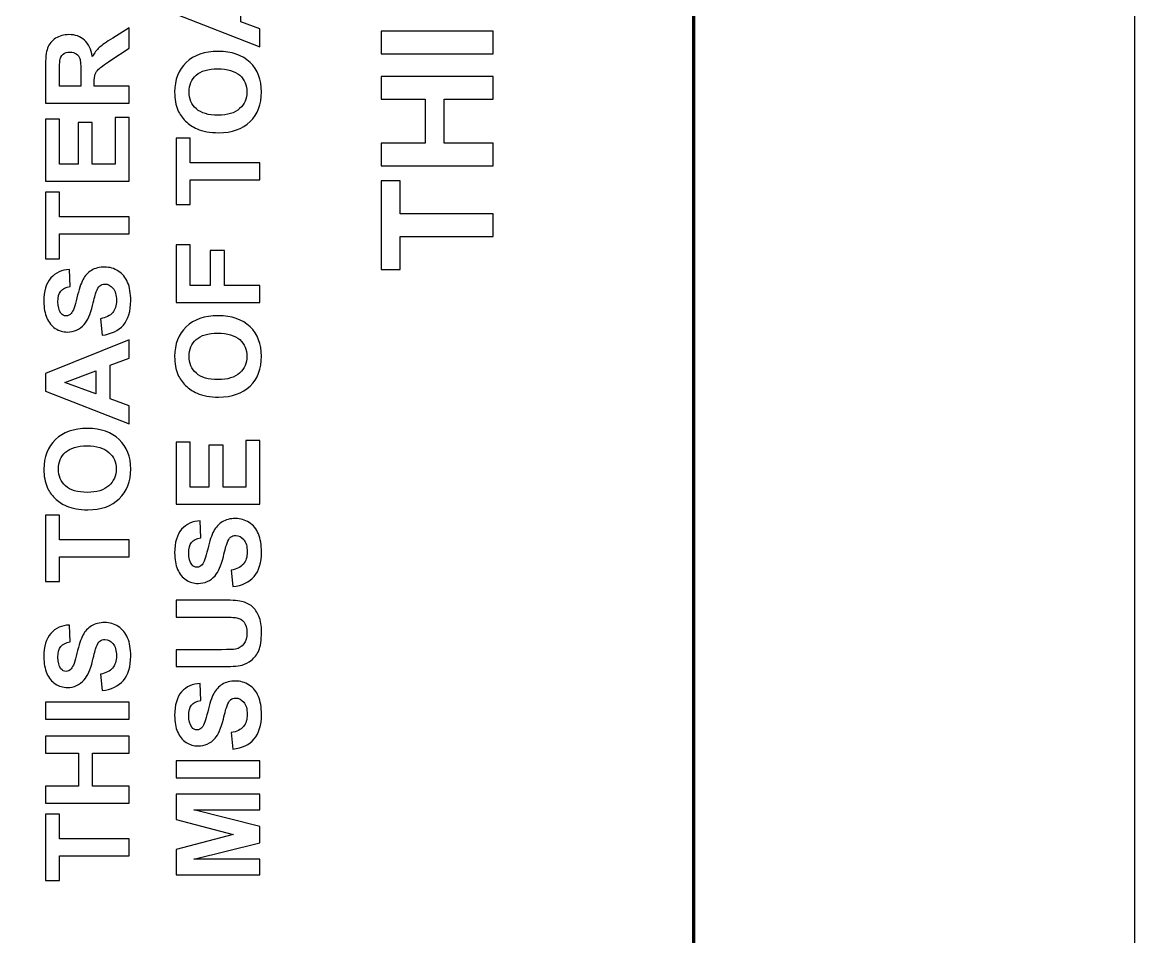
# Model space of a CAD drawing. Header units: millimetres. Extents: x -36 to 627, y -167 to 363.
# Drawn here: x 585.45 to 626.75, y -94.11 to -60.14 of the extents above; entities that cross this region are included whole.
import ezdxf

# ---------------------------------------------------------------- set-up
doc = ezdxf.new("R2010")
doc.units = ezdxf.units.MM
doc.header["$MEASUREMENT"] = 0
doc.layers.add('layer 1', color=7, linetype='Continuous')

msp = doc.modelspace()

# ---------------------------------------------------------------- linework, layer by layer
at = {"layer": 'layer 1', "color": 250, "lineweight": 25}
msp.add_open_spline([(546.5047, -159.8645), (546.5047, -159.8645), (546.5047, 90.1355), (546.5047, 90.1355), (546.5047, 90.1355), (626.7547, 90.1355), (626.7547, 90.1355), (626.7547, 90.1355), (626.7547, -159.8645), (626.7547, -159.8645), (626.7547, -159.8645), (546.5047, -159.8645), (546.5047, -159.8645)], degree=3, knots=[0, 0, 0, 0, 0.25, 0.25, 0.25, 0.5, 0.5, 0.5, 0.75, 0.75, 0.75, 1, 1, 1, 1], dxfattribs=at)
at = {"layer": 'layer 1', "color": 250, "lineweight": 211}
msp.add_open_spline([(562.8821, -107.0586), (562.8821, -107.0586), (562.8821, 37.3295), (562.8821, 37.3295), (562.8821, 39.582), (564.7249, 41.4248), (566.9774, 41.4248), (566.9774, 41.4248), (606.2821, 41.4248), (606.2821, 41.4248), (608.5346, 41.4248), (610.3774, 39.582), (610.3774, 37.3295), (610.3774, 37.3295), (610.3774, -107.0586), (610.3774, -107.0586), (610.3774, -109.3111), (608.5346, -111.1539), (606.2821, -111.1539), (606.2821, -111.1539), (566.9774, -111.1539), (566.9774, -111.1539), (564.7249, -111.1539), (562.8821, -109.3111), (562.8821, -107.0586)], degree=3, knots=[0, 0, 0, 0, 0.125, 0.125, 0.125, 0.25, 0.25, 0.25, 0.375, 0.375, 0.375, 0.5, 0.5, 0.5, 0.625, 0.625, 0.625, 0.75, 0.75, 0.75, 0.875, 0.875, 0.875, 1, 1, 1, 1], dxfattribs=at)
at = {"layer": 'layer 1', "color": 250}
for points, knots in [([(594.273, -57.9311), (594.273, -57.9311), (594.273, -58.6099), (594.273, -58.6099), (594.273, -58.6099), (593.5645, -58.8787), (593.5645, -58.8787), (593.5645, -58.8787), (593.5645, -60.1269), (593.5645, -60.1269), (593.5645, -60.1269), (594.273, -60.3855), (594.273, -60.3855), (594.273, -60.3855), (594.273, -61.052), (594.273, -61.052), (594.273, -61.052), (591.1608, -59.8436), (591.1608, -59.8436), (591.1608, -59.8436), (591.1608, -59.1779), (591.1608, -59.1779), (591.1608, -59.1779), (594.273, -57.9311), (594.273, -57.9311)], [0, 0, 0, 0, 0.125, 0.125, 0.125, 0.25, 0.25, 0.25, 0.375, 0.375, 0.375, 0.5, 0.5, 0.5, 0.625, 0.625, 0.625, 0.75, 0.75, 0.75, 0.875, 0.875, 0.875, 1, 1, 1, 1]), ([(589.4171, -63.1499), (589.4171, -63.1499), (586.3049, -63.1499), (586.3049, -63.1499), (586.3049, -63.1499), (586.3049, -61.8264), (586.3049, -61.8264), (586.3049, -61.4938), (586.3332, -61.2519), (586.389, -61.1012), (586.4448, -60.9498), (586.544, -60.8295), (586.6867, -60.739), (586.8301, -60.6484), (586.9931, -60.6028), (587.1772, -60.6028), (587.4111, -60.6028), (587.6038, -60.6709), (587.756, -60.8078), (587.9081, -60.9447), (588.0037, -61.149), (588.0436, -61.4214), (588.1225, -61.2859), (588.2095, -61.1744), (588.3044, -61.0867), (588.3993, -60.9983), (588.5681, -60.8795), (588.81, -60.7303), (588.81, -60.7303), (589.4171, -60.3507), (589.4171, -60.3507), (589.4171, -60.3507), (589.4171, -61.1019), (589.4171, -61.1019), (589.4171, -61.1019), (588.7376, -61.5525), (588.7376, -61.5525), (588.4963, -61.7141), (588.3442, -61.8249), (588.2819, -61.885), (588.2189, -61.9444), (588.1754, -62.0075), (588.1522, -62.0741), (588.1291, -62.1415), (588.1175, -62.2473), (588.1175, -62.3921), (588.1175, -62.3921), (588.1175, -62.5196), (588.1175, -62.5196), (588.1175, -62.5196), (589.4171, -62.5196), (589.4171, -62.5196), (589.4171, -62.5196), (589.4171, -63.1499), (589.4171, -63.1499)], [0, 0, 0, 0, 0.0555556, 0.0555556, 0.0555556, 0.1111111, 0.1111111, 0.1111111, 0.1666667, 0.1666667, 0.1666667, 0.2222222, 0.2222222, 0.2222222, 0.2777778, 0.2777778, 0.2777778, 0.3333333, 0.3333333, 0.3333333, 0.3888889, 0.3888889, 0.3888889, 0.4444444, 0.4444444, 0.4444444, 0.5, 0.5, 0.5, 0.5555556, 0.5555556, 0.5555556, 0.6111111, 0.6111111, 0.6111111, 0.6666667, 0.6666667, 0.6666667, 0.7222222, 0.7222222, 0.7222222, 0.7777778, 0.7777778, 0.7777778, 0.8333333, 0.8333333, 0.8333333, 0.8888889, 0.8888889, 0.8888889, 0.9444444, 0.9444444, 0.9444444, 1, 1, 1, 1]), ([(602.9341, -61.3126), (602.9341, -61.3126), (598.7706, -61.3126), (598.7706, -61.3126), (598.7706, -61.3126), (598.7706, -60.4694), (598.7706, -60.4694), (598.7706, -60.4694), (602.9341, -60.4694), (602.9341, -60.4694), (602.9341, -60.4694), (602.9341, -61.3126), (602.9341, -61.3126)], [0, 0, 0, 0, 0.25, 0.25, 0.25, 0.5, 0.5, 0.5, 0.75, 0.75, 0.75, 1, 1, 1, 1]), ([(587.622, -62.5196), (587.622, -62.5196), (587.622, -62.0546), (587.622, -62.0546), (587.622, -61.7532), (587.6089, -61.5656), (587.5836, -61.4902), (587.5582, -61.4156), (587.514, -61.3562), (587.4517, -61.3142), (587.3894, -61.2714), (587.3112, -61.2504), (587.2177, -61.2504), (587.1127, -61.2504), (587.0286, -61.2787), (586.9634, -61.3345), (586.899, -61.3902), (586.8584, -61.4692), (586.8417, -61.5706), (586.8345, -61.6221), (586.8309, -61.7749), (586.8309, -62.0292), (586.8309, -62.0292), (586.8309, -62.5196), (586.8309, -62.5196), (586.8309, -62.5196), (587.622, -62.5196), (587.622, -62.5196)], [0, 0, 0, 0, 0.1111111, 0.1111111, 0.1111111, 0.2222222, 0.2222222, 0.2222222, 0.3333333, 0.3333333, 0.3333333, 0.4444444, 0.4444444, 0.4444444, 0.5555556, 0.5555556, 0.5555556, 0.6666667, 0.6666667, 0.6666667, 0.7777778, 0.7777778, 0.7777778, 0.8888889, 0.8888889, 0.8888889, 1, 1, 1, 1]), ([(592.7358, -64.246), (592.4185, -64.246), (592.1519, -64.1982), (591.936, -64.1033), (591.7773, -64.033), (591.6346, -63.9359), (591.5086, -63.8135), (591.3825, -63.6911), (591.2891, -63.5571), (591.2275, -63.4114), (591.1456, -63.2173), (591.1043, -62.9935), (591.1043, -62.7399), (591.1043, -62.2806), (591.247, -61.914), (591.5317, -61.638), (591.8172, -61.3628), (592.2134, -61.2251), (592.7213, -61.2251), (593.2247, -61.2251), (593.6188, -61.362), (593.9028, -61.6351), (594.1875, -61.9082), (594.3295, -62.2741), (594.3295, -62.7312), (594.3295, -63.1941), (594.1882, -63.5629), (593.905, -63.836), (593.6225, -64.1091), (593.2327, -64.246), (592.7358, -64.246)], [0, 0, 0, 0, 0.1, 0.1, 0.1, 0.2, 0.2, 0.2, 0.3, 0.3, 0.3, 0.4, 0.4, 0.4, 0.5, 0.5, 0.5, 0.6, 0.6, 0.6, 0.7, 0.7, 0.7, 0.8, 0.8, 0.8, 0.9, 0.9, 0.9, 1, 1, 1, 1]), ([(592.7147, -63.5984), (593.0675, -63.5984), (593.3349, -63.5165), (593.5174, -63.3535), (593.6992, -63.1905), (593.7905, -62.9833), (593.7905, -62.7327), (593.7905, -62.4813), (593.7, -62.2755), (593.5196, -62.114), (593.3385, -61.9532), (593.0675, -61.8728), (592.7061, -61.8728), (592.3489, -61.8728), (592.0823, -61.951), (591.907, -62.1082), (591.731, -62.2647), (591.6433, -62.4726), (591.6433, -62.7327), (591.6433, -62.992), (591.7324, -63.2014), (591.9099, -63.36), (592.0881, -63.5187), (592.3561, -63.5984), (592.7147, -63.5984)], [0, 0, 0, 0, 0.125, 0.125, 0.125, 0.25, 0.25, 0.25, 0.375, 0.375, 0.375, 0.5, 0.5, 0.5, 0.625, 0.625, 0.625, 0.75, 0.75, 0.75, 0.875, 0.875, 0.875, 1, 1, 1, 1]), ([(602.9341, -65.4829), (602.9341, -65.4829), (598.7706, -65.4829), (598.7706, -65.4829), (598.7706, -65.4829), (598.7706, -64.6397), (598.7706, -64.6397), (598.7706, -64.6397), (600.4104, -64.6397), (600.4104, -64.6397), (600.4104, -64.6397), (600.4104, -62.9999), (600.4104, -62.9999), (600.4104, -62.9999), (598.7706, -62.9999), (598.7706, -62.9999), (598.7706, -62.9999), (598.7706, -62.1567), (598.7706, -62.1567), (598.7706, -62.1567), (602.9341, -62.1567), (602.9341, -62.1567), (602.9341, -62.1567), (602.9341, -62.9999), (602.9341, -62.9999), (602.9341, -62.9999), (601.114, -62.9999), (601.114, -62.9999), (601.114, -62.9999), (601.114, -64.6397), (601.114, -64.6397), (601.114, -64.6397), (602.9341, -64.6397), (602.9341, -64.6397), (602.9341, -64.6397), (602.9341, -65.4829), (602.9341, -65.4829)], [0, 0, 0, 0, 0.0833333, 0.0833333, 0.0833333, 0.1666667, 0.1666667, 0.1666667, 0.25, 0.25, 0.25, 0.3333333, 0.3333333, 0.3333333, 0.4166667, 0.4166667, 0.4166667, 0.5, 0.5, 0.5, 0.5833333, 0.5833333, 0.5833333, 0.6666667, 0.6666667, 0.6666667, 0.75, 0.75, 0.75, 0.8333333, 0.8333333, 0.8333333, 0.9166667, 0.9166667, 0.9166667, 1, 1, 1, 1]), ([(589.4171, -66.0491), (589.4171, -66.0491), (586.3049, -66.0491), (586.3049, -66.0491), (586.3049, -66.0491), (586.3049, -63.7454), (586.3049, -63.7454), (586.3049, -63.7454), (586.8309, -63.7454), (586.8309, -63.7454), (586.8309, -63.7454), (586.8309, -65.4188), (586.8309, -65.4188), (586.8309, -65.4188), (587.522, -65.4188), (587.522, -65.4188), (587.522, -65.4188), (587.522, -63.8628), (587.522, -63.8628), (587.522, -63.8628), (588.0479, -63.8628), (588.0479, -63.8628), (588.0479, -63.8628), (588.0479, -65.4188), (588.0479, -65.4188), (588.0479, -65.4188), (588.8912, -65.4188), (588.8912, -65.4188), (588.8912, -65.4188), (588.8912, -63.6845), (588.8912, -63.6845), (588.8912, -63.6845), (589.4171, -63.6845), (589.4171, -63.6845), (589.4171, -63.6845), (589.4171, -66.0491), (589.4171, -66.0491)], [0, 0, 0, 0, 0.0833333, 0.0833333, 0.0833333, 0.1666667, 0.1666667, 0.1666667, 0.25, 0.25, 0.25, 0.3333333, 0.3333333, 0.3333333, 0.4166667, 0.4166667, 0.4166667, 0.5, 0.5, 0.5, 0.5833333, 0.5833333, 0.5833333, 0.6666667, 0.6666667, 0.6666667, 0.75, 0.75, 0.75, 0.8333333, 0.8333333, 0.8333333, 0.9166667, 0.9166667, 0.9166667, 1, 1, 1, 1]), ([(594.273, -65.9926), (594.273, -65.9926), (591.6868, -65.9926), (591.6868, -65.9926), (591.6868, -65.9926), (591.6868, -66.9141), (591.6868, -66.9141), (591.6868, -66.9141), (591.1608, -66.9141), (591.1608, -66.9141), (591.1608, -66.9141), (591.1608, -64.4452), (591.1608, -64.4452), (591.1608, -64.4452), (591.6868, -64.4452), (591.6868, -64.4452), (591.6868, -64.4452), (591.6868, -65.3623), (591.6868, -65.3623), (591.6868, -65.3623), (594.273, -65.3623), (594.273, -65.3623), (594.273, -65.3623), (594.273, -65.9926), (594.273, -65.9926)], [0, 0, 0, 0, 0.125, 0.125, 0.125, 0.25, 0.25, 0.25, 0.375, 0.375, 0.375, 0.5, 0.5, 0.5, 0.625, 0.625, 0.625, 0.75, 0.75, 0.75, 0.875, 0.875, 0.875, 1, 1, 1, 1]), ([(602.9341, -68.0987), (602.9341, -68.0987), (599.4742, -68.0987), (599.4742, -68.0987), (599.4742, -68.0987), (599.4742, -69.3315), (599.4742, -69.3315), (599.4742, -69.3315), (598.7706, -69.3315), (598.7706, -69.3315), (598.7706, -69.3315), (598.7706, -66.0286), (598.7706, -66.0286), (598.7706, -66.0286), (599.4742, -66.0286), (599.4742, -66.0286), (599.4742, -66.0286), (599.4742, -67.2555), (599.4742, -67.2555), (599.4742, -67.2555), (602.9341, -67.2555), (602.9341, -67.2555), (602.9341, -67.2555), (602.9341, -68.0987), (602.9341, -68.0987)], [0, 0, 0, 0, 0.125, 0.125, 0.125, 0.25, 0.25, 0.25, 0.375, 0.375, 0.375, 0.5, 0.5, 0.5, 0.625, 0.625, 0.625, 0.75, 0.75, 0.75, 0.875, 0.875, 0.875, 1, 1, 1, 1]), ([(589.4171, -68.0043), (589.4171, -68.0043), (586.8309, -68.0043), (586.8309, -68.0043), (586.8309, -68.0043), (586.8309, -68.9258), (586.8309, -68.9258), (586.8309, -68.9258), (586.3049, -68.9258), (586.3049, -68.9258), (586.3049, -68.9258), (586.3049, -66.4569), (586.3049, -66.4569), (586.3049, -66.4569), (586.8309, -66.4569), (586.8309, -66.4569), (586.8309, -66.4569), (586.8309, -67.374), (586.8309, -67.374), (586.8309, -67.374), (589.4171, -67.374), (589.4171, -67.374), (589.4171, -67.374), (589.4171, -68.0043), (589.4171, -68.0043)], [0, 0, 0, 0, 0.125, 0.125, 0.125, 0.25, 0.25, 0.25, 0.375, 0.375, 0.375, 0.5, 0.5, 0.5, 0.625, 0.625, 0.625, 0.75, 0.75, 0.75, 0.875, 0.875, 0.875, 1, 1, 1, 1]), ([(594.273, -70.555), (594.273, -70.555), (591.1608, -70.555), (591.1608, -70.555), (591.1608, -70.555), (591.1608, -68.4165), (591.1608, -68.4165), (591.1608, -68.4165), (591.6868, -68.4165), (591.6868, -68.4165), (591.6868, -68.4165), (591.6868, -69.9247), (591.6868, -69.9247), (591.6868, -69.9247), (592.4257, -69.9247), (592.4257, -69.9247), (592.4257, -69.9247), (592.4257, -68.6208), (592.4257, -68.6208), (592.4257, -68.6208), (592.9516, -68.6208), (592.9516, -68.6208), (592.9516, -68.6208), (592.9516, -69.9247), (592.9516, -69.9247), (592.9516, -69.9247), (594.273, -69.9247), (594.273, -69.9247), (594.273, -69.9247), (594.273, -70.555), (594.273, -70.555)], [0, 0, 0, 0, 0.1, 0.1, 0.1, 0.2, 0.2, 0.2, 0.3, 0.3, 0.3, 0.4, 0.4, 0.4, 0.5, 0.5, 0.5, 0.6, 0.6, 0.6, 0.7, 0.7, 0.7, 0.8, 0.8, 0.8, 0.9, 0.9, 0.9, 1, 1, 1, 1]), ([(588.4087, -71.7685), (588.4087, -71.7685), (588.3478, -71.1556), (588.3478, -71.1556), (588.5529, -71.1187), (588.7028, -71.0448), (588.7992, -70.9325), (588.8955, -70.8202), (588.9433, -70.6688), (588.9433, -70.4783), (588.9433, -70.2769), (588.9006, -70.1247), (588.8151, -70.0226), (588.7296, -69.9204), (588.6296, -69.869), (588.5152, -69.869), (588.4413, -69.869), (588.379, -69.8907), (588.3276, -69.9335), (588.2754, -69.9762), (588.2305, -70.0516), (588.1928, -70.1588), (588.1667, -70.2319), (588.1218, -70.3986), (588.0566, -70.6594), (587.9726, -70.9948), (587.8697, -71.2302), (587.7473, -71.3657), (587.5756, -71.5562), (587.3662, -71.6511), (587.1192, -71.6511), (586.9605, -71.6511), (586.8113, -71.6062), (586.6729, -71.5171), (586.5346, -71.4273), (586.4295, -71.2983), (586.3571, -71.1295), (586.2847, -70.9607), (586.2484, -70.7579), (586.2484, -70.5188), (586.2484, -70.1298), (586.3346, -69.8364), (586.5078, -69.6401), (586.6809, -69.443), (586.9113, -69.3402), (587.2003, -69.33), (587.2003, -69.33), (587.2221, -69.9603), (587.2221, -69.9603), (587.0612, -69.9871), (586.9461, -70.0443), (586.8758, -70.132), (586.8055, -70.2196), (586.77, -70.3515), (586.77, -70.5268), (586.77, -70.7079), (586.8077, -70.8499), (586.883, -70.952), (586.9316, -71.018), (586.996, -71.0513), (587.0772, -71.0513), (587.1511, -71.0513), (587.2141, -71.0201), (587.2663, -70.9578), (587.3336, -70.8789), (587.4032, -70.6869), (587.4756, -70.3819), (587.5473, -70.0769), (587.6227, -69.8516), (587.6995, -69.706), (587.777, -69.5597), (587.882, -69.4452), (588.016, -69.3626), (588.1501, -69.28), (588.3152, -69.2387), (588.5116, -69.2387), (588.6898, -69.2387), (588.8571, -69.288), (589.0129, -69.3873), (589.1686, -69.4865), (589.2845, -69.6263), (589.3599, -69.8074), (589.4359, -69.9885), (589.4736, -70.2146), (589.4736, -70.4848), (589.4736, -70.8781), (589.3831, -71.1802), (589.2012, -71.391), (589.0201, -71.6018), (588.7557, -71.7272), (588.4087, -71.7685)], [0, 0, 0, 0, 0.0333333, 0.0333333, 0.0333333, 0.0666667, 0.0666667, 0.0666667, 0.1, 0.1, 0.1, 0.1333333, 0.1333333, 0.1333333, 0.1666667, 0.1666667, 0.1666667, 0.2, 0.2, 0.2, 0.2333333, 0.2333333, 0.2333333, 0.2666667, 0.2666667, 0.2666667, 0.3, 0.3, 0.3, 0.3333333, 0.3333333, 0.3333333, 0.3666667, 0.3666667, 0.3666667, 0.4, 0.4, 0.4, 0.4333333, 0.4333333, 0.4333333, 0.4666667, 0.4666667, 0.4666667, 0.5, 0.5, 0.5, 0.5333333, 0.5333333, 0.5333333, 0.5666667, 0.5666667, 0.5666667, 0.6, 0.6, 0.6, 0.6333333, 0.6333333, 0.6333333, 0.6666667, 0.6666667, 0.6666667, 0.7, 0.7, 0.7, 0.7333333, 0.7333333, 0.7333333, 0.7666667, 0.7666667, 0.7666667, 0.8, 0.8, 0.8, 0.8333333, 0.8333333, 0.8333333, 0.8666667, 0.8666667, 0.8666667, 0.9, 0.9, 0.9, 0.9333333, 0.9333333, 0.9333333, 0.9666667, 0.9666667, 0.9666667, 1, 1, 1, 1]), ([(592.7358, -74.0663), (592.4185, -74.0663), (592.1519, -74.0185), (591.936, -73.9236), (591.7773, -73.8533), (591.6346, -73.7562), (591.5086, -73.6338), (591.3825, -73.5114), (591.2891, -73.3774), (591.2275, -73.2317), (591.1456, -73.0376), (591.1043, -72.8138), (591.1043, -72.5602), (591.1043, -72.1009), (591.247, -71.7343), (591.5317, -71.4583), (591.8172, -71.1831), (592.2134, -71.0454), (592.7213, -71.0454), (593.2247, -71.0454), (593.6188, -71.1823), (593.9028, -71.4554), (594.1875, -71.7285), (594.3295, -72.0944), (594.3295, -72.5515), (594.3295, -73.0144), (594.1882, -73.3832), (593.905, -73.6563), (593.6225, -73.9294), (593.2327, -74.0663), (592.7358, -74.0663)], [0, 0, 0, 0, 0.1, 0.1, 0.1, 0.2, 0.2, 0.2, 0.3, 0.3, 0.3, 0.4, 0.4, 0.4, 0.5, 0.5, 0.5, 0.6, 0.6, 0.6, 0.7, 0.7, 0.7, 0.8, 0.8, 0.8, 0.9, 0.9, 0.9, 1, 1, 1, 1]), ([(592.7147, -73.4187), (593.0675, -73.4187), (593.3349, -73.3368), (593.5174, -73.1738), (593.6992, -73.0108), (593.7905, -72.8036), (593.7905, -72.553), (593.7905, -72.3016), (593.7, -72.0958), (593.5196, -71.9343), (593.3385, -71.7735), (593.0675, -71.6931), (592.7061, -71.6931), (592.3489, -71.6931), (592.0823, -71.7713), (591.907, -71.9285), (591.731, -72.085), (591.6433, -72.2929), (591.6433, -72.553), (591.6433, -72.8123), (591.7324, -73.0217), (591.9099, -73.1803), (592.0881, -73.339), (592.3561, -73.4187), (592.7147, -73.4187)], [0, 0, 0, 0, 0.125, 0.125, 0.125, 0.25, 0.25, 0.25, 0.375, 0.375, 0.375, 0.5, 0.5, 0.5, 0.625, 0.625, 0.625, 0.75, 0.75, 0.75, 0.875, 0.875, 0.875, 1, 1, 1, 1]), ([(589.4171, -71.9387), (589.4171, -71.9387), (589.4171, -72.6175), (589.4171, -72.6175), (589.4171, -72.6175), (588.7086, -72.8863), (588.7086, -72.8863), (588.7086, -72.8863), (588.7086, -74.1345), (588.7086, -74.1345), (588.7086, -74.1345), (589.4171, -74.3931), (589.4171, -74.3931), (589.4171, -74.3931), (589.4171, -75.0596), (589.4171, -75.0596), (589.4171, -75.0596), (586.3049, -73.8512), (586.3049, -73.8512), (586.3049, -73.8512), (586.3049, -73.1855), (586.3049, -73.1855), (586.3049, -73.1855), (589.4171, -71.9387), (589.4171, -71.9387)], [0, 0, 0, 0, 0.125, 0.125, 0.125, 0.25, 0.25, 0.25, 0.375, 0.375, 0.375, 0.5, 0.5, 0.5, 0.625, 0.625, 0.625, 0.75, 0.75, 0.75, 0.875, 0.875, 0.875, 1, 1, 1, 1]), ([(588.1827, -73.0906), (588.1827, -73.0906), (587.0308, -73.5231), (587.0308, -73.5231), (587.0308, -73.5231), (588.1827, -73.9432), (588.1827, -73.9432), (588.1827, -73.9432), (588.1827, -73.0906), (588.1827, -73.0906)], [0, 0, 0, 0, 0.3333333, 0.3333333, 0.3333333, 0.6666667, 0.6666667, 0.6666667, 1, 1, 1, 1]), ([(587.8799, -78.2536), (587.5626, -78.2536), (587.296, -78.2058), (587.0801, -78.1109), (586.9214, -78.0406), (586.7787, -77.9435), (586.6527, -77.8211), (586.5266, -77.6987), (586.4332, -77.5647), (586.3716, -77.419), (586.2897, -77.2249), (586.2484, -77.0011), (586.2484, -76.7475), (586.2484, -76.2882), (586.3911, -75.9216), (586.6758, -75.6456), (586.9613, -75.3704), (587.3575, -75.2327), (587.8654, -75.2327), (588.3688, -75.2327), (588.7629, -75.3696), (589.0469, -75.6427), (589.3316, -75.9158), (589.4736, -76.2817), (589.4736, -76.7388), (589.4736, -77.2017), (589.3323, -77.5705), (589.0491, -77.8436), (588.7666, -78.1167), (588.3768, -78.2536), (587.8799, -78.2536)], [0, 0, 0, 0, 0.1, 0.1, 0.1, 0.2, 0.2, 0.2, 0.3, 0.3, 0.3, 0.4, 0.4, 0.4, 0.5, 0.5, 0.5, 0.6, 0.6, 0.6, 0.7, 0.7, 0.7, 0.8, 0.8, 0.8, 0.9, 0.9, 0.9, 1, 1, 1, 1]), ([(587.8588, -77.606), (588.2116, -77.606), (588.479, -77.5241), (588.6615, -77.3611), (588.8433, -77.1981), (588.9346, -76.9909), (588.9346, -76.7403), (588.9346, -76.4889), (588.8441, -76.2831), (588.6637, -76.1216), (588.4826, -75.9608), (588.2116, -75.8804), (587.8502, -75.8804), (587.493, -75.8804), (587.2264, -75.9586), (587.0511, -76.1158), (586.8751, -76.2723), (586.7874, -76.4802), (586.7874, -76.7403), (586.7874, -76.9996), (586.8765, -77.209), (587.054, -77.3676), (587.2322, -77.5263), (587.5002, -77.606), (587.8588, -77.606)], [0, 0, 0, 0, 0.125, 0.125, 0.125, 0.25, 0.25, 0.25, 0.375, 0.375, 0.375, 0.5, 0.5, 0.5, 0.625, 0.625, 0.625, 0.75, 0.75, 0.75, 0.875, 0.875, 0.875, 1, 1, 1, 1]), ([(594.273, -78.0427), (594.273, -78.0427), (591.1608, -78.0427), (591.1608, -78.0427), (591.1608, -78.0427), (591.1608, -75.739), (591.1608, -75.739), (591.1608, -75.739), (591.6868, -75.739), (591.6868, -75.739), (591.6868, -75.739), (591.6868, -77.4124), (591.6868, -77.4124), (591.6868, -77.4124), (592.3779, -77.4124), (592.3779, -77.4124), (592.3779, -77.4124), (592.3779, -75.8564), (592.3779, -75.8564), (592.3779, -75.8564), (592.9038, -75.8564), (592.9038, -75.8564), (592.9038, -75.8564), (592.9038, -77.4124), (592.9038, -77.4124), (592.9038, -77.4124), (593.7471, -77.4124), (593.7471, -77.4124), (593.7471, -77.4124), (593.7471, -75.6781), (593.7471, -75.6781), (593.7471, -75.6781), (594.273, -75.6781), (594.273, -75.6781), (594.273, -75.6781), (594.273, -78.0427), (594.273, -78.0427)], [0, 0, 0, 0, 0.0833333, 0.0833333, 0.0833333, 0.1666667, 0.1666667, 0.1666667, 0.25, 0.25, 0.25, 0.3333333, 0.3333333, 0.3333333, 0.4166667, 0.4166667, 0.4166667, 0.5, 0.5, 0.5, 0.5833333, 0.5833333, 0.5833333, 0.6666667, 0.6666667, 0.6666667, 0.75, 0.75, 0.75, 0.8333333, 0.8333333, 0.8333333, 0.9166667, 0.9166667, 0.9166667, 1, 1, 1, 1]), ([(589.4171, -80.0002), (589.4171, -80.0002), (586.8309, -80.0002), (586.8309, -80.0002), (586.8309, -80.0002), (586.8309, -80.9217), (586.8309, -80.9217), (586.8309, -80.9217), (586.3049, -80.9217), (586.3049, -80.9217), (586.3049, -80.9217), (586.3049, -78.4528), (586.3049, -78.4528), (586.3049, -78.4528), (586.8309, -78.4528), (586.8309, -78.4528), (586.8309, -78.4528), (586.8309, -79.3699), (586.8309, -79.3699), (586.8309, -79.3699), (589.4171, -79.3699), (589.4171, -79.3699), (589.4171, -79.3699), (589.4171, -80.0002), (589.4171, -80.0002)], [0, 0, 0, 0, 0.125, 0.125, 0.125, 0.25, 0.25, 0.25, 0.375, 0.375, 0.375, 0.5, 0.5, 0.5, 0.625, 0.625, 0.625, 0.75, 0.75, 0.75, 0.875, 0.875, 0.875, 1, 1, 1, 1]), ([(593.2646, -81.1071), (593.2646, -81.1071), (593.2037, -80.4942), (593.2037, -80.4942), (593.4088, -80.4573), (593.5587, -80.3834), (593.6551, -80.2711), (593.7514, -80.1588), (593.7992, -80.0074), (593.7992, -79.8169), (593.7992, -79.6155), (593.7565, -79.4633), (593.671, -79.3612), (593.5855, -79.259), (593.4855, -79.2076), (593.3711, -79.2076), (593.2972, -79.2076), (593.2349, -79.2293), (593.1835, -79.2721), (593.1313, -79.3148), (593.0864, -79.3902), (593.0487, -79.4974), (593.0226, -79.5705), (592.9777, -79.7372), (592.9125, -79.998), (592.8285, -80.3334), (592.7256, -80.5688), (592.6032, -80.7043), (592.4315, -80.8948), (592.2221, -80.9897), (591.9751, -80.9897), (591.8164, -80.9897), (591.6672, -80.9448), (591.5288, -80.8557), (591.3905, -80.7659), (591.2854, -80.6369), (591.213, -80.4681), (591.1406, -80.2993), (591.1043, -80.0965), (591.1043, -79.8574), (591.1043, -79.4684), (591.1905, -79.175), (591.3637, -78.9787), (591.5368, -78.7816), (591.7672, -78.6788), (592.0562, -78.6686), (592.0562, -78.6686), (592.078, -79.2989), (592.078, -79.2989), (591.9171, -79.3257), (591.802, -79.3829), (591.7317, -79.4706), (591.6614, -79.5582), (591.6259, -79.6901), (591.6259, -79.8654), (591.6259, -80.0465), (591.6636, -80.1885), (591.7389, -80.2906), (591.7875, -80.3566), (591.8519, -80.3899), (591.9331, -80.3899), (592.007, -80.3899), (592.07, -80.3587), (592.1222, -80.2964), (592.1895, -80.2175), (592.2591, -80.0255), (592.3315, -79.7205), (592.4032, -79.4155), (592.4786, -79.1902), (592.5554, -79.0446), (592.6329, -78.8983), (592.7379, -78.7838), (592.8719, -78.7012), (593.006, -78.6186), (593.1711, -78.5773), (593.3675, -78.5773), (593.5457, -78.5773), (593.713, -78.6266), (593.8688, -78.7259), (594.0245, -78.8251), (594.1404, -78.9649), (594.2158, -79.146), (594.2918, -79.3271), (594.3295, -79.5532), (594.3295, -79.8234), (594.3295, -80.2167), (594.239, -80.5188), (594.0571, -80.7296), (593.876, -80.9404), (593.6116, -81.0658), (593.2646, -81.1071)], [0, 0, 0, 0, 0.0333333, 0.0333333, 0.0333333, 0.0666667, 0.0666667, 0.0666667, 0.1, 0.1, 0.1, 0.1333333, 0.1333333, 0.1333333, 0.1666667, 0.1666667, 0.1666667, 0.2, 0.2, 0.2, 0.2333333, 0.2333333, 0.2333333, 0.2666667, 0.2666667, 0.2666667, 0.3, 0.3, 0.3, 0.3333333, 0.3333333, 0.3333333, 0.3666667, 0.3666667, 0.3666667, 0.4, 0.4, 0.4, 0.4333333, 0.4333333, 0.4333333, 0.4666667, 0.4666667, 0.4666667, 0.5, 0.5, 0.5, 0.5333333, 0.5333333, 0.5333333, 0.5666667, 0.5666667, 0.5666667, 0.6, 0.6, 0.6, 0.6333333, 0.6333333, 0.6333333, 0.6666667, 0.6666667, 0.6666667, 0.7, 0.7, 0.7, 0.7333333, 0.7333333, 0.7333333, 0.7666667, 0.7666667, 0.7666667, 0.8, 0.8, 0.8, 0.8333333, 0.8333333, 0.8333333, 0.8666667, 0.8666667, 0.8666667, 0.9, 0.9, 0.9, 0.9333333, 0.9333333, 0.9333333, 0.9666667, 0.9666667, 0.9666667, 1, 1, 1, 1]), ([(591.1608, -84.0809), (591.1608, -84.0809), (591.1608, -83.4506), (591.1608, -83.4506), (591.1608, -83.4506), (592.8473, -83.4506), (592.8473, -83.4506), (593.1154, -83.4506), (593.2885, -83.4427), (593.3675, -83.4275), (593.495, -83.4007), (593.5978, -83.3376), (593.6746, -83.2377), (593.7521, -83.137), (593.7905, -83), (593.7905, -82.8262), (593.7905, -82.6501), (593.7543, -82.5168), (593.6811, -82.427), (593.608, -82.3372), (593.5189, -82.2836), (593.4124, -82.2655), (593.3059, -82.2474), (593.1298, -82.2379), (592.8835, -82.2379), (592.8835, -82.2379), (591.1608, -82.2379), (591.1608, -82.2379), (591.1608, -82.2379), (591.1608, -81.6077), (591.1608, -81.6077), (591.1608, -81.6077), (592.7973, -81.6077), (592.7973, -81.6077), (593.1711, -81.6077), (593.4356, -81.6243), (593.5899, -81.6584), (593.7442, -81.6924), (593.8746, -81.7547), (593.9811, -81.846), (594.0875, -81.9366), (594.1716, -82.0583), (594.2346, -82.2104), (594.2976, -82.3633), (594.3295, -82.5618), (594.3295, -82.8073), (594.3295, -83.1036), (594.2955, -83.3282), (594.2266, -83.4811), (594.1578, -83.6339), (594.0687, -83.7549), (593.9586, -83.844), (593.8485, -83.9331), (593.734, -83.9911), (593.613, -84.0193), (593.4348, -84.0606), (593.1711, -84.0809), (592.8227, -84.0809), (592.8227, -84.0809), (591.1608, -84.0809), (591.1608, -84.0809)], [0, 0, 0, 0, 0.05, 0.05, 0.05, 0.1, 0.1, 0.1, 0.15, 0.15, 0.15, 0.2, 0.2, 0.2, 0.25, 0.25, 0.25, 0.3, 0.3, 0.3, 0.35, 0.35, 0.35, 0.4, 0.4, 0.4, 0.45, 0.45, 0.45, 0.5, 0.5, 0.5, 0.55, 0.55, 0.55, 0.6, 0.6, 0.6, 0.65, 0.65, 0.65, 0.7, 0.7, 0.7, 0.75, 0.75, 0.75, 0.8, 0.8, 0.8, 0.85, 0.85, 0.85, 0.9, 0.9, 0.9, 0.95, 0.95, 0.95, 1, 1, 1, 1]), ([(588.4087, -84.972), (588.4087, -84.972), (588.3478, -84.3591), (588.3478, -84.3591), (588.5529, -84.3222), (588.7028, -84.2483), (588.7992, -84.136), (588.8955, -84.0237), (588.9433, -83.8723), (588.9433, -83.6818), (588.9433, -83.4804), (588.9006, -83.3282), (588.8151, -83.2261), (588.7296, -83.1239), (588.6296, -83.0725), (588.5152, -83.0725), (588.4413, -83.0725), (588.379, -83.0942), (588.3276, -83.137), (588.2754, -83.1797), (588.2305, -83.2551), (588.1928, -83.3623), (588.1667, -83.4354), (588.1218, -83.6021), (588.0566, -83.8629), (587.9726, -84.1983), (587.8697, -84.4337), (587.7473, -84.5692), (587.5756, -84.7597), (587.3662, -84.8546), (587.1192, -84.8546), (586.9605, -84.8546), (586.8113, -84.8097), (586.6729, -84.7206), (586.5346, -84.6308), (586.4295, -84.5018), (586.3571, -84.333), (586.2847, -84.1642), (586.2484, -83.9614), (586.2484, -83.7223), (586.2484, -83.3333), (586.3346, -83.0399), (586.5078, -82.8436), (586.6809, -82.6465), (586.9113, -82.5437), (587.2003, -82.5335), (587.2003, -82.5335), (587.2221, -83.1638), (587.2221, -83.1638), (587.0612, -83.1906), (586.9461, -83.2478), (586.8758, -83.3355), (586.8055, -83.4231), (586.77, -83.555), (586.77, -83.7303), (586.77, -83.9114), (586.8077, -84.0534), (586.883, -84.1555), (586.9316, -84.2215), (586.996, -84.2548), (587.0772, -84.2548), (587.1511, -84.2548), (587.2141, -84.2236), (587.2663, -84.1613), (587.3336, -84.0824), (587.4032, -83.8904), (587.4756, -83.5854), (587.5473, -83.2804), (587.6227, -83.0551), (587.6995, -82.9095), (587.777, -82.7632), (587.882, -82.6487), (588.016, -82.5661), (588.1501, -82.4835), (588.3152, -82.4422), (588.5116, -82.4422), (588.6898, -82.4422), (588.8571, -82.4915), (589.0129, -82.5908), (589.1686, -82.69), (589.2845, -82.8298), (589.3599, -83.0109), (589.4359, -83.192), (589.4736, -83.4181), (589.4736, -83.6883), (589.4736, -84.0816), (589.3831, -84.3837), (589.2012, -84.5945), (589.0201, -84.8053), (588.7557, -84.9307), (588.4087, -84.972)], [0, 0, 0, 0, 0.0333333, 0.0333333, 0.0333333, 0.0666667, 0.0666667, 0.0666667, 0.1, 0.1, 0.1, 0.1333333, 0.1333333, 0.1333333, 0.1666667, 0.1666667, 0.1666667, 0.2, 0.2, 0.2, 0.2333333, 0.2333333, 0.2333333, 0.2666667, 0.2666667, 0.2666667, 0.3, 0.3, 0.3, 0.3333333, 0.3333333, 0.3333333, 0.3666667, 0.3666667, 0.3666667, 0.4, 0.4, 0.4, 0.4333333, 0.4333333, 0.4333333, 0.4666667, 0.4666667, 0.4666667, 0.5, 0.5, 0.5, 0.5333333, 0.5333333, 0.5333333, 0.5666667, 0.5666667, 0.5666667, 0.6, 0.6, 0.6, 0.6333333, 0.6333333, 0.6333333, 0.6666667, 0.6666667, 0.6666667, 0.7, 0.7, 0.7, 0.7333333, 0.7333333, 0.7333333, 0.7666667, 0.7666667, 0.7666667, 0.8, 0.8, 0.8, 0.8333333, 0.8333333, 0.8333333, 0.8666667, 0.8666667, 0.8666667, 0.9, 0.9, 0.9, 0.9333333, 0.9333333, 0.9333333, 0.9666667, 0.9666667, 0.9666667, 1, 1, 1, 1]), ([(593.2646, -87.1453), (593.2646, -87.1453), (593.2037, -86.5324), (593.2037, -86.5324), (593.4088, -86.4955), (593.5587, -86.4216), (593.6551, -86.3093), (593.7514, -86.197), (593.7992, -86.0456), (593.7992, -85.8551), (593.7992, -85.6537), (593.7565, -85.5015), (593.671, -85.3994), (593.5855, -85.2972), (593.4855, -85.2458), (593.3711, -85.2458), (593.2972, -85.2458), (593.2349, -85.2675), (593.1835, -85.3103), (593.1313, -85.353), (593.0864, -85.4284), (593.0487, -85.5356), (593.0226, -85.6087), (592.9777, -85.7754), (592.9125, -86.0362), (592.8285, -86.3716), (592.7256, -86.607), (592.6032, -86.7425), (592.4315, -86.933), (592.2221, -87.0279), (591.9751, -87.0279), (591.8164, -87.0279), (591.6672, -86.983), (591.5288, -86.8939), (591.3905, -86.8041), (591.2854, -86.6751), (591.213, -86.5063), (591.1406, -86.3375), (591.1043, -86.1347), (591.1043, -85.8956), (591.1043, -85.5066), (591.1905, -85.2132), (591.3637, -85.0169), (591.5368, -84.8198), (591.7672, -84.717), (592.0562, -84.7068), (592.0562, -84.7068), (592.078, -85.3371), (592.078, -85.3371), (591.9171, -85.3639), (591.802, -85.4211), (591.7317, -85.5088), (591.6614, -85.5964), (591.6259, -85.7283), (591.6259, -85.9036), (591.6259, -86.0847), (591.6636, -86.2267), (591.7389, -86.3288), (591.7875, -86.3948), (591.8519, -86.4281), (591.9331, -86.4281), (592.007, -86.4281), (592.07, -86.3969), (592.1222, -86.3346), (592.1895, -86.2557), (592.2591, -86.0637), (592.3315, -85.7587), (592.4032, -85.4537), (592.4786, -85.2284), (592.5554, -85.0828), (592.6329, -84.9365), (592.7379, -84.822), (592.8719, -84.7394), (593.006, -84.6568), (593.1711, -84.6155), (593.3675, -84.6155), (593.5457, -84.6155), (593.713, -84.6648), (593.8688, -84.7641), (594.0245, -84.8633), (594.1404, -85.0031), (594.2158, -85.1842), (594.2918, -85.3653), (594.3295, -85.5914), (594.3295, -85.8616), (594.3295, -86.2549), (594.239, -86.557), (594.0571, -86.7678), (593.876, -86.9786), (593.6116, -87.104), (593.2646, -87.1453)], [0, 0, 0, 0, 0.0333333, 0.0333333, 0.0333333, 0.0666667, 0.0666667, 0.0666667, 0.1, 0.1, 0.1, 0.1333333, 0.1333333, 0.1333333, 0.1666667, 0.1666667, 0.1666667, 0.2, 0.2, 0.2, 0.2333333, 0.2333333, 0.2333333, 0.2666667, 0.2666667, 0.2666667, 0.3, 0.3, 0.3, 0.3333333, 0.3333333, 0.3333333, 0.3666667, 0.3666667, 0.3666667, 0.4, 0.4, 0.4, 0.4333333, 0.4333333, 0.4333333, 0.4666667, 0.4666667, 0.4666667, 0.5, 0.5, 0.5, 0.5333333, 0.5333333, 0.5333333, 0.5666667, 0.5666667, 0.5666667, 0.6, 0.6, 0.6, 0.6333333, 0.6333333, 0.6333333, 0.6666667, 0.6666667, 0.6666667, 0.7, 0.7, 0.7, 0.7333333, 0.7333333, 0.7333333, 0.7666667, 0.7666667, 0.7666667, 0.8, 0.8, 0.8, 0.8333333, 0.8333333, 0.8333333, 0.8666667, 0.8666667, 0.8666667, 0.9, 0.9, 0.9, 0.9333333, 0.9333333, 0.9333333, 0.9666667, 0.9666667, 0.9666667, 1, 1, 1, 1]), ([(589.4171, -86.0361), (589.4171, -86.0361), (586.3049, -86.0361), (586.3049, -86.0361), (586.3049, -86.0361), (586.3049, -85.4059), (586.3049, -85.4059), (586.3049, -85.4059), (589.4171, -85.4059), (589.4171, -85.4059), (589.4171, -85.4059), (589.4171, -86.0361), (589.4171, -86.0361)], [0, 0, 0, 0, 0.25, 0.25, 0.25, 0.5, 0.5, 0.5, 0.75, 0.75, 0.75, 1, 1, 1, 1]), ([(589.4171, -89.1534), (589.4171, -89.1534), (586.3049, -89.1534), (586.3049, -89.1534), (586.3049, -89.1534), (586.3049, -88.5231), (586.3049, -88.5231), (586.3049, -88.5231), (587.5307, -88.5231), (587.5307, -88.5231), (587.5307, -88.5231), (587.5307, -87.2974), (587.5307, -87.2974), (587.5307, -87.2974), (586.3049, -87.2974), (586.3049, -87.2974), (586.3049, -87.2974), (586.3049, -86.6671), (586.3049, -86.6671), (586.3049, -86.6671), (589.4171, -86.6671), (589.4171, -86.6671), (589.4171, -86.6671), (589.4171, -87.2974), (589.4171, -87.2974), (589.4171, -87.2974), (588.0566, -87.2974), (588.0566, -87.2974), (588.0566, -87.2974), (588.0566, -88.5231), (588.0566, -88.5231), (588.0566, -88.5231), (589.4171, -88.5231), (589.4171, -88.5231), (589.4171, -88.5231), (589.4171, -89.1534), (589.4171, -89.1534)], [0, 0, 0, 0, 0.0833333, 0.0833333, 0.0833333, 0.1666667, 0.1666667, 0.1666667, 0.25, 0.25, 0.25, 0.3333333, 0.3333333, 0.3333333, 0.4166667, 0.4166667, 0.4166667, 0.5, 0.5, 0.5, 0.5833333, 0.5833333, 0.5833333, 0.6666667, 0.6666667, 0.6666667, 0.75, 0.75, 0.75, 0.8333333, 0.8333333, 0.8333333, 0.9166667, 0.9166667, 0.9166667, 1, 1, 1, 1]), ([(594.273, -88.2094), (594.273, -88.2094), (591.1608, -88.2094), (591.1608, -88.2094), (591.1608, -88.2094), (591.1608, -87.5792), (591.1608, -87.5792), (591.1608, -87.5792), (594.273, -87.5792), (594.273, -87.5792), (594.273, -87.5792), (594.273, -88.2094), (594.273, -88.2094)], [0, 0, 0, 0, 0.25, 0.25, 0.25, 0.5, 0.5, 0.5, 0.75, 0.75, 0.75, 1, 1, 1, 1]), ([(594.273, -91.8171), (594.273, -91.8171), (591.1608, -91.8171), (591.1608, -91.8171), (591.1608, -91.8171), (591.1608, -90.8732), (591.1608, -90.8732), (591.1608, -90.8732), (593.2834, -90.3153), (593.2834, -90.3153), (593.2834, -90.3153), (591.1608, -89.764), (591.1608, -89.764), (591.1608, -89.764), (591.1608, -88.8179), (591.1608, -88.8179), (591.1608, -88.8179), (594.273, -88.8179), (594.273, -88.8179), (594.273, -88.8179), (594.273, -89.4004), (594.273, -89.4004), (594.273, -89.4004), (591.823, -89.4026), (591.823, -89.4026), (591.823, -89.4026), (594.273, -90.0162), (594.273, -90.0162), (594.273, -90.0162), (594.273, -90.6218), (594.273, -90.6218), (594.273, -90.6218), (591.823, -91.2325), (591.823, -91.2325), (591.823, -91.2325), (594.273, -91.2346), (594.273, -91.2346), (594.273, -91.2346), (594.273, -91.8171), (594.273, -91.8171)], [0, 0, 0, 0, 0.0769231, 0.0769231, 0.0769231, 0.1538462, 0.1538462, 0.1538462, 0.2307692, 0.2307692, 0.2307692, 0.3076923, 0.3076923, 0.3076923, 0.3846154, 0.3846154, 0.3846154, 0.4615385, 0.4615385, 0.4615385, 0.5384615, 0.5384615, 0.5384615, 0.6153846, 0.6153846, 0.6153846, 0.6923077, 0.6923077, 0.6923077, 0.7692308, 0.7692308, 0.7692308, 0.8461538, 0.8461538, 0.8461538, 0.9230769, 0.9230769, 0.9230769, 1, 1, 1, 1]), ([(589.4171, -91.1086), (589.4171, -91.1086), (586.8309, -91.1086), (586.8309, -91.1086), (586.8309, -91.1086), (586.8309, -92.0301), (586.8309, -92.0301), (586.8309, -92.0301), (586.3049, -92.0301), (586.3049, -92.0301), (586.3049, -92.0301), (586.3049, -89.5612), (586.3049, -89.5612), (586.3049, -89.5612), (586.8309, -89.5612), (586.8309, -89.5612), (586.8309, -89.5612), (586.8309, -90.4783), (586.8309, -90.4783), (586.8309, -90.4783), (589.4171, -90.4783), (589.4171, -90.4783), (589.4171, -90.4783), (589.4171, -91.1086), (589.4171, -91.1086)], [0, 0, 0, 0, 0.125, 0.125, 0.125, 0.25, 0.25, 0.25, 0.375, 0.375, 0.375, 0.5, 0.5, 0.5, 0.625, 0.625, 0.625, 0.75, 0.75, 0.75, 0.875, 0.875, 0.875, 1, 1, 1, 1])]:
    msp.add_open_spline(points, degree=3, knots=knots, dxfattribs=at)

doc.saveas('drawing.dxf')
